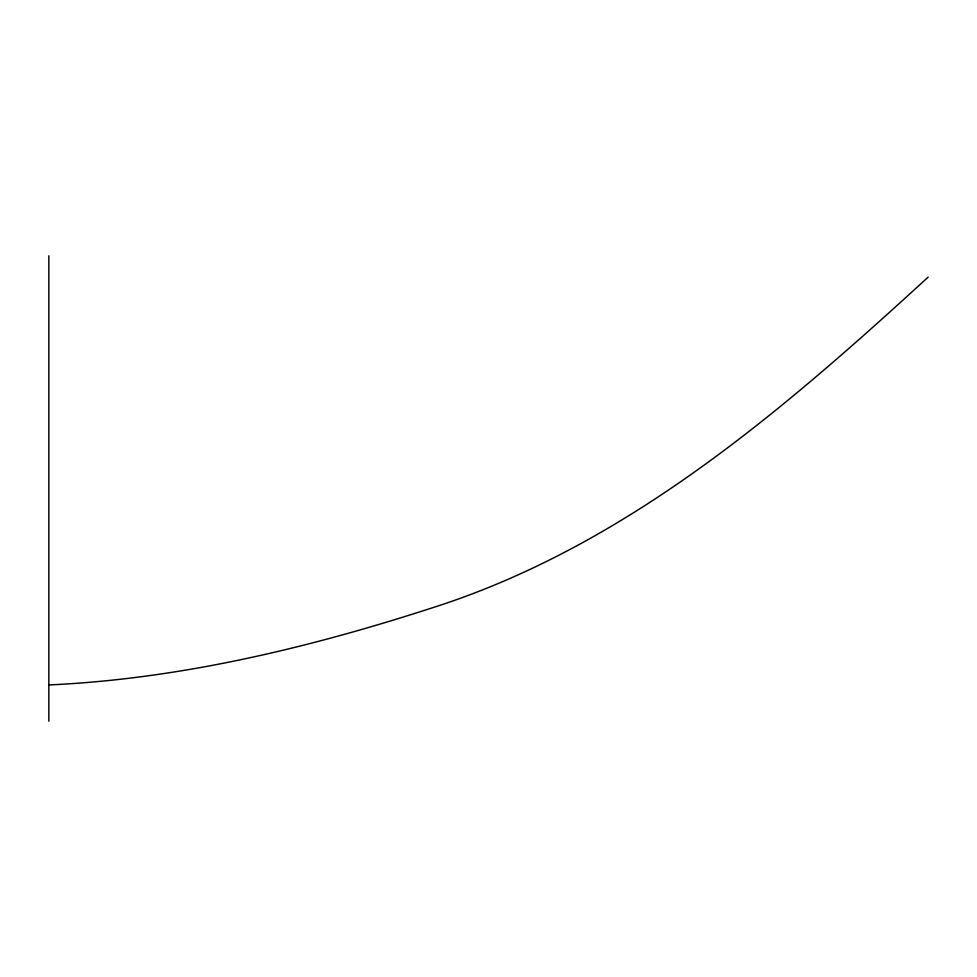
<?xml version="1.0" encoding="UTF-8"?>
<svg xmlns="http://www.w3.org/2000/svg" width="977" height="977" viewBox="0 0 977 977"><rect width="100%" height="100%" fill="white"/><g stroke="black" fill="none" stroke-linecap="round" stroke-linejoin="round"><path stroke-width="1.47" d="M928.15 277.138C783.017 410.059 628.321 543.749 438.001 605.972C312.139 647.067 181.539 678.893 48.85 684.938M48.85 255.766L48.85 721.234"/></g></svg>
